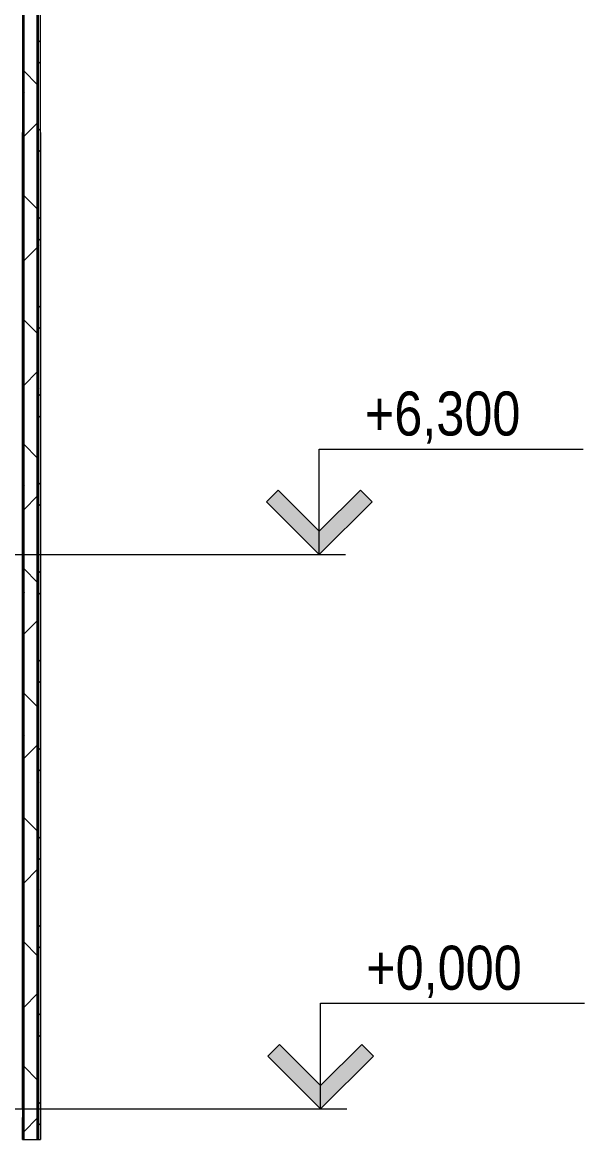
# Model space of a CAD drawing. Header units: millimetres. Extents: x -39507 to 33074, y -24219 to 30962.
# Drawn here: x 25717 to 32108, y -350 to 12351 of the extents above; entities that cross this region are included whole.
import ezdxf

# ---------------------------------------------------------------- set-up
doc = ezdxf.new("R2010")
doc.units = ezdxf.units.MM
for name, color, linetype, lineweight in [('Высотные отметки', 7, 'Continuous', 9), ('Общие ребра', 7, 'Continuous', 9), ('Отделка 1 _4_-1', 7, 'Continuous', 9), ('Отделка 2 _5_-1', 7, 'Continuous', 9), ('Стены', 7, 'Continuous', 9), ('Термическая_воздушная прослойка _3_-1', 7, 'Continuous', 9), ('Штриховка разреза-2', 7, 'Continuous', 9)]:
    doc.layers.add(name, color=color, linetype=linetype, lineweight=lineweight)
doc.styles.add('Arial Narrow', font='ARIALN.TTF', dxfattribs={"height": 500})
pattern_1 = [(0, (-2885.9, 6475), (812.8, 203.2), [67.056, -542.544, 67.056, -542.544, -3251.2]), (0, (-2885.9, 6475), (812.8, 203.2), [-1219.2, 67.056, -1152.144, 67.056, -542.544, -1422.4]), (0, (-2885.9, 6475), (812.8, 203.2), [-3048, 67.056, -339.344, 67.056, -948.944]), (120, (-2581.1, 6576.6), (-582.3764, 602.3054), [67.056, -542.544, 67.056, -3793.744]), (120, (-2581.1, 6576.6), (-582.3764, 602.3054), [-676.656, -542.544, 67.056, -1152.144, -2032]), (120, (-2581.1, 6576.6), (-582.3764, 602.3054), [-2438.4, 67.056, -542.544, 67.056, -1355.344]), (120, (-2581.1, 6576.6), (-582.3764, 602.3054), [-3115.056, -339.344, 67.056, -948.944]), (240, (-2479.5, 6983), (-230.4236, -805.5054), [67.056, -542.544, 67.056, -542.544, -3251.2]), (240, (-2479.5, 6983), (-230.4236, -805.5054), [-1219.2, 67.056, -1152.144, 67.056, -542.544, -1422.4]), (240, (-2479.5, 6983), (-230.4236, -805.5054), [-3048, 67.056, -339.344, 67.056, -948.944])]

# ---------------------------------------------------------------- blocks, each defined once
blk = doc.blocks.new('Высотные отметки - Высотная отметка - Стрелка-4455449-Разрез 2-2')
at = {"layer": 'Высотные отметки'}
blk.add_hatch(color=256, dxfattribs=at).paths.add_polyline_path([(-36566, -5267), (-36098, -5734), (-35631, -5267), (-35498, -5400), (-36098, -6000), (-36698, -5400)], flags=0)
for p, q in [((-36098, -4800), (-39098, -4800)), ((-36098, -6000), (-36098, -4800)), ((-36566, -5267), (-36698, -5400)), ((-36098, -5734), (-36566, -5267)), ((-35631, -5267), (-36098, -5734)), ((-35498, -5400), (-35631, -5267)), ((-36698, -5400), (-36098, -6000)), ((-36098, -6000), (-35498, -5400)), ((-35003, -6000), (-36395, -6000))]:
    blk.add_line(p, q, dxfattribs=at)

msp = doc.modelspace()

# ---------------------------------------------------------------- hatches: boundary and pattern name
at = {"layer": 'Штриховка разреза-2'}
h = msp.add_hatch(dxfattribs=at)
h.set_pattern_fill('FP_3', color=256, style=0, pattern_type=2)
h.set_pattern_definition(pattern_1)
h.paths.add_polyline_path([(25737.1, -350), (25737.1, 13700), (25717.1, 13700), (25717.1, -350)], flags=0)
h = msp.add_hatch(dxfattribs=at)
h.set_pattern_fill('FP_4', color=256, style=0, pattern_type=2)
h.set_pattern_definition([(45, (-2885.9, 6475), (-707.107, 707.107), []), (135, (-2885.9, 6475), (-707.107, -707.107), [])])
h.paths.add_polyline_path([(25887.1, -350), (25887.1, 13700), (25737.1, 13700), (25737.1, -350)], flags=0)
h = msp.add_hatch(dxfattribs=at)
h.set_pattern_fill('FP_3', color=256, style=0, pattern_type=2)
h.set_pattern_definition(pattern_1)
h.paths.add_polyline_path([(25902.1, -350), (25902.1, 13700), (25887.1, 13700), (25887.1, -350)], flags=0)
h = msp.add_hatch(dxfattribs=at)
h.set_pattern_fill('FP_5', color=256, style=0, pattern_type=2)
h.set_pattern_definition([(45, (-2885.9, 6475), (-502.894, 502.894), []), (45, (-2885.9, 7237), (-502.894, 502.894), [])])
h.paths.add_polyline_path([(25922.1, -350), (25922.1, 13700), (25902.1, 13700), (25902.1, -350)], flags=0)

# ---------------------------------------------------------------- linework, layer by layer
at = {"layer": 'Высотные отметки'}
for p, q in [((25274.2, 6300), (26463.4, 6300)), ((26463.4, 6300), (29092.6, 6300)), ((25417.1, 0), (27893.7, 0)), ((27893.7, 0), (29108, 0))]:
    msp.add_line(p, q, dxfattribs=at)
at = {"layer": 'Общие ребра'}
for p, q in [((25737.1, -350), (25737.1, 13700)), ((25887.1, -350), (25887.1, 13700)), ((25902.1, -350), (25902.1, 13700))]:
    msp.add_line(p, q, dxfattribs=at)
at = {"layer": 'Отделка 1 _4_-1'}
for p, q in [((25717.1, 13700), (25717.1, -350)), ((25717.1, -350), (25737.1, -350)), ((25887.1, -350), (25902.1, -350))]:
    msp.add_line(p, q, dxfattribs=at)
at = {"layer": 'Отделка 2 _5_-1'}
for p, q in [((25922.1, -350), (25922.1, 13700)), ((25902.1, -350), (25922.1, -350))]:
    msp.add_line(p, q, dxfattribs=at)
at = {"layer": 'Стены'}
for p, q in [((25717.1, 0), (25717.1, 11100)), ((25717.1, 0), (25717.1, 11100)), ((25717.1, 0), (25717.1, 11100)), ((25717.1, 0), (25717.1, 11100)), ((25717.1, 0), (25717.1, 11100)), ((25717.1, 0), (25717.1, 11100)), ((25717.1, 0), (25717.1, 11100)), ((25717.1, 0), (25717.1, 11100)), ((25717.1, 0), (25717.1, 11100)), ((25717.1, 0), (25717.1, 11100)), ((25717.1, 0), (25717.1, 11095)), ((25922.1, 11100), (25922.1, -350)), ((25922.1, 11100), (25922.1, -350)), ((25922.1, 11100), (25922.1, -350)), ((25922.1, 11100), (25922.1, -350)), ((25922.1, 11100), (25922.1, -350)), ((25922.1, 11100), (25922.1, -350)), ((25922.1, 11100), (25922.1, -350)), ((25922.1, 11100), (25922.1, -350)), ((25922.1, 11100), (25922.1, -350)), ((25922.1, 11100), (25922.1, -350)), ((25922.1, 11095), (25922.1, -350)), ((25717.1, -350), (25717.1, -100)), ((25717.1, -350), (25717.1, -100)), ((25717.1, -350), (25717.1, -100)), ((25717.1, -350), (25717.1, -100)), ((25717.1, -350), (25717.1, -100)), ((25717.1, -350), (25717.1, -100)), ((25717.1, -350), (25717.1, -100)), ((25717.1, -350), (25717.1, -100)), ((25717.1, -350), (25717.1, -100)), ((25717.1, -350), (25717.1, -100)), ((25717.1, -350), (25717.1, -100)), ((25717.1, -350), (25922.1, -350)), ((25919.6, -350), (25922.1, -350)), ((25919.6, -350), (25922.1, -350)), ((25919.6, -350), (25922.1, -350)), ((25919.6, -350), (25922.1, -350)), ((25919.6, -350), (25922.1, -350)), ((25919.6, -350), (25922.1, -350)), ((25919.6, -350), (25922.1, -350)), ((25919.6, -350), (25922.1, -350))]:
    msp.add_line(p, q, dxfattribs=at)
at = {"layer": 'Термическая_воздушная прослойка _3_-1'}
msp.add_line((25737.1, -350), (25887.1, -350), dxfattribs=at)

# ---------------------------------------------------------------- block references
at = {"layer": 'Высотные отметки', "extrusion": (0, 0, -1)}
for p in [(7005.8, 12300), (6990.4, 6000)]:
    msp.add_blockref('Высотные отметки - Высотная отметка - Стрелка-4455449-Разрез 2-2', p, dxfattribs=at)

# ---------------------------------------------------------------- texts
at = {"layer": 'Высотные отметки', "char_height": 500, "width": 2118.479, "attachment_point": 1, "line_spacing_factor": 0.974696, "style": 'Arial Narrow'}
for s, insert in [('+6,300', (29609.9, 8154.3)), ('+0,000', (29625.3, 1854.3))]:
    msp.add_mtext(s, dxfattribs=dict(at, insert=insert))

doc.saveas('drawing.dxf')
